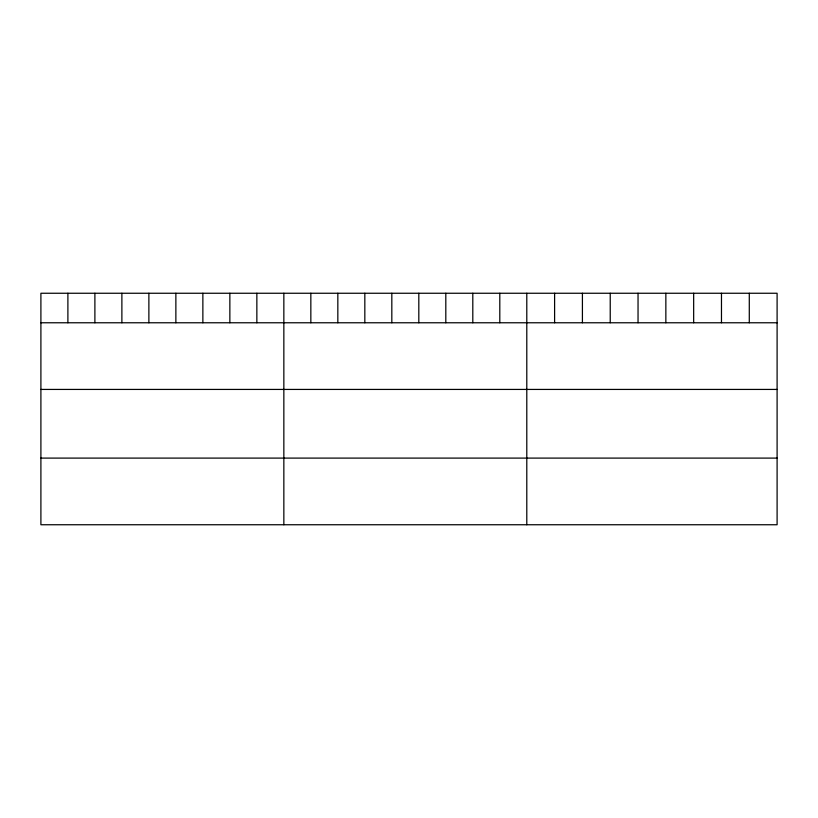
<?xml version="1.0" encoding="UTF-8"?>
<svg xmlns="http://www.w3.org/2000/svg" width="818" height="818" viewBox="0 0 818 818"><rect width="100%" height="100%" fill="white"/><g stroke="black" fill="none" stroke-linecap="round" stroke-linejoin="round"><path stroke-width="1.23" d="M777.1 322.773L777.1 524.747L40.9 524.747L40.9 293.253L777.1 293.253L777.1 322.773L40.9 322.773M40.9 389.429L777.1 389.429M40.9 458.1L777.1 458.1M749.288 293.253L749.288 322.773M721.476 293.253L721.476 322.773M693.664 293.253L693.664 322.773M665.852 293.253L665.852 322.773M638.04 293.253L638.04 322.773M610.228 293.253L610.228 322.773M582.416 293.253L582.416 322.773M554.604 293.253L554.604 322.773M526.792 293.253L526.792 524.747M499.798 293.253L499.798 322.773M472.804 293.253L472.804 322.773M445.81 293.253L445.81 322.773M418.816 293.253L418.816 322.773M391.822 293.253L391.822 322.773M364.828 293.253L364.828 322.773M337.834 293.253L337.834 322.773M310.84 293.253L310.84 322.773M283.846 293.253L283.846 524.747M256.852 293.253L256.852 322.773M229.858 293.253L229.858 322.773M202.864 293.253L202.864 322.773M175.87 293.253L175.87 322.773M148.876 293.253L148.876 322.773M121.882 293.253L121.882 322.773M94.888 293.253L94.888 322.773M67.894 293.253L67.894 322.773"/></g></svg>
